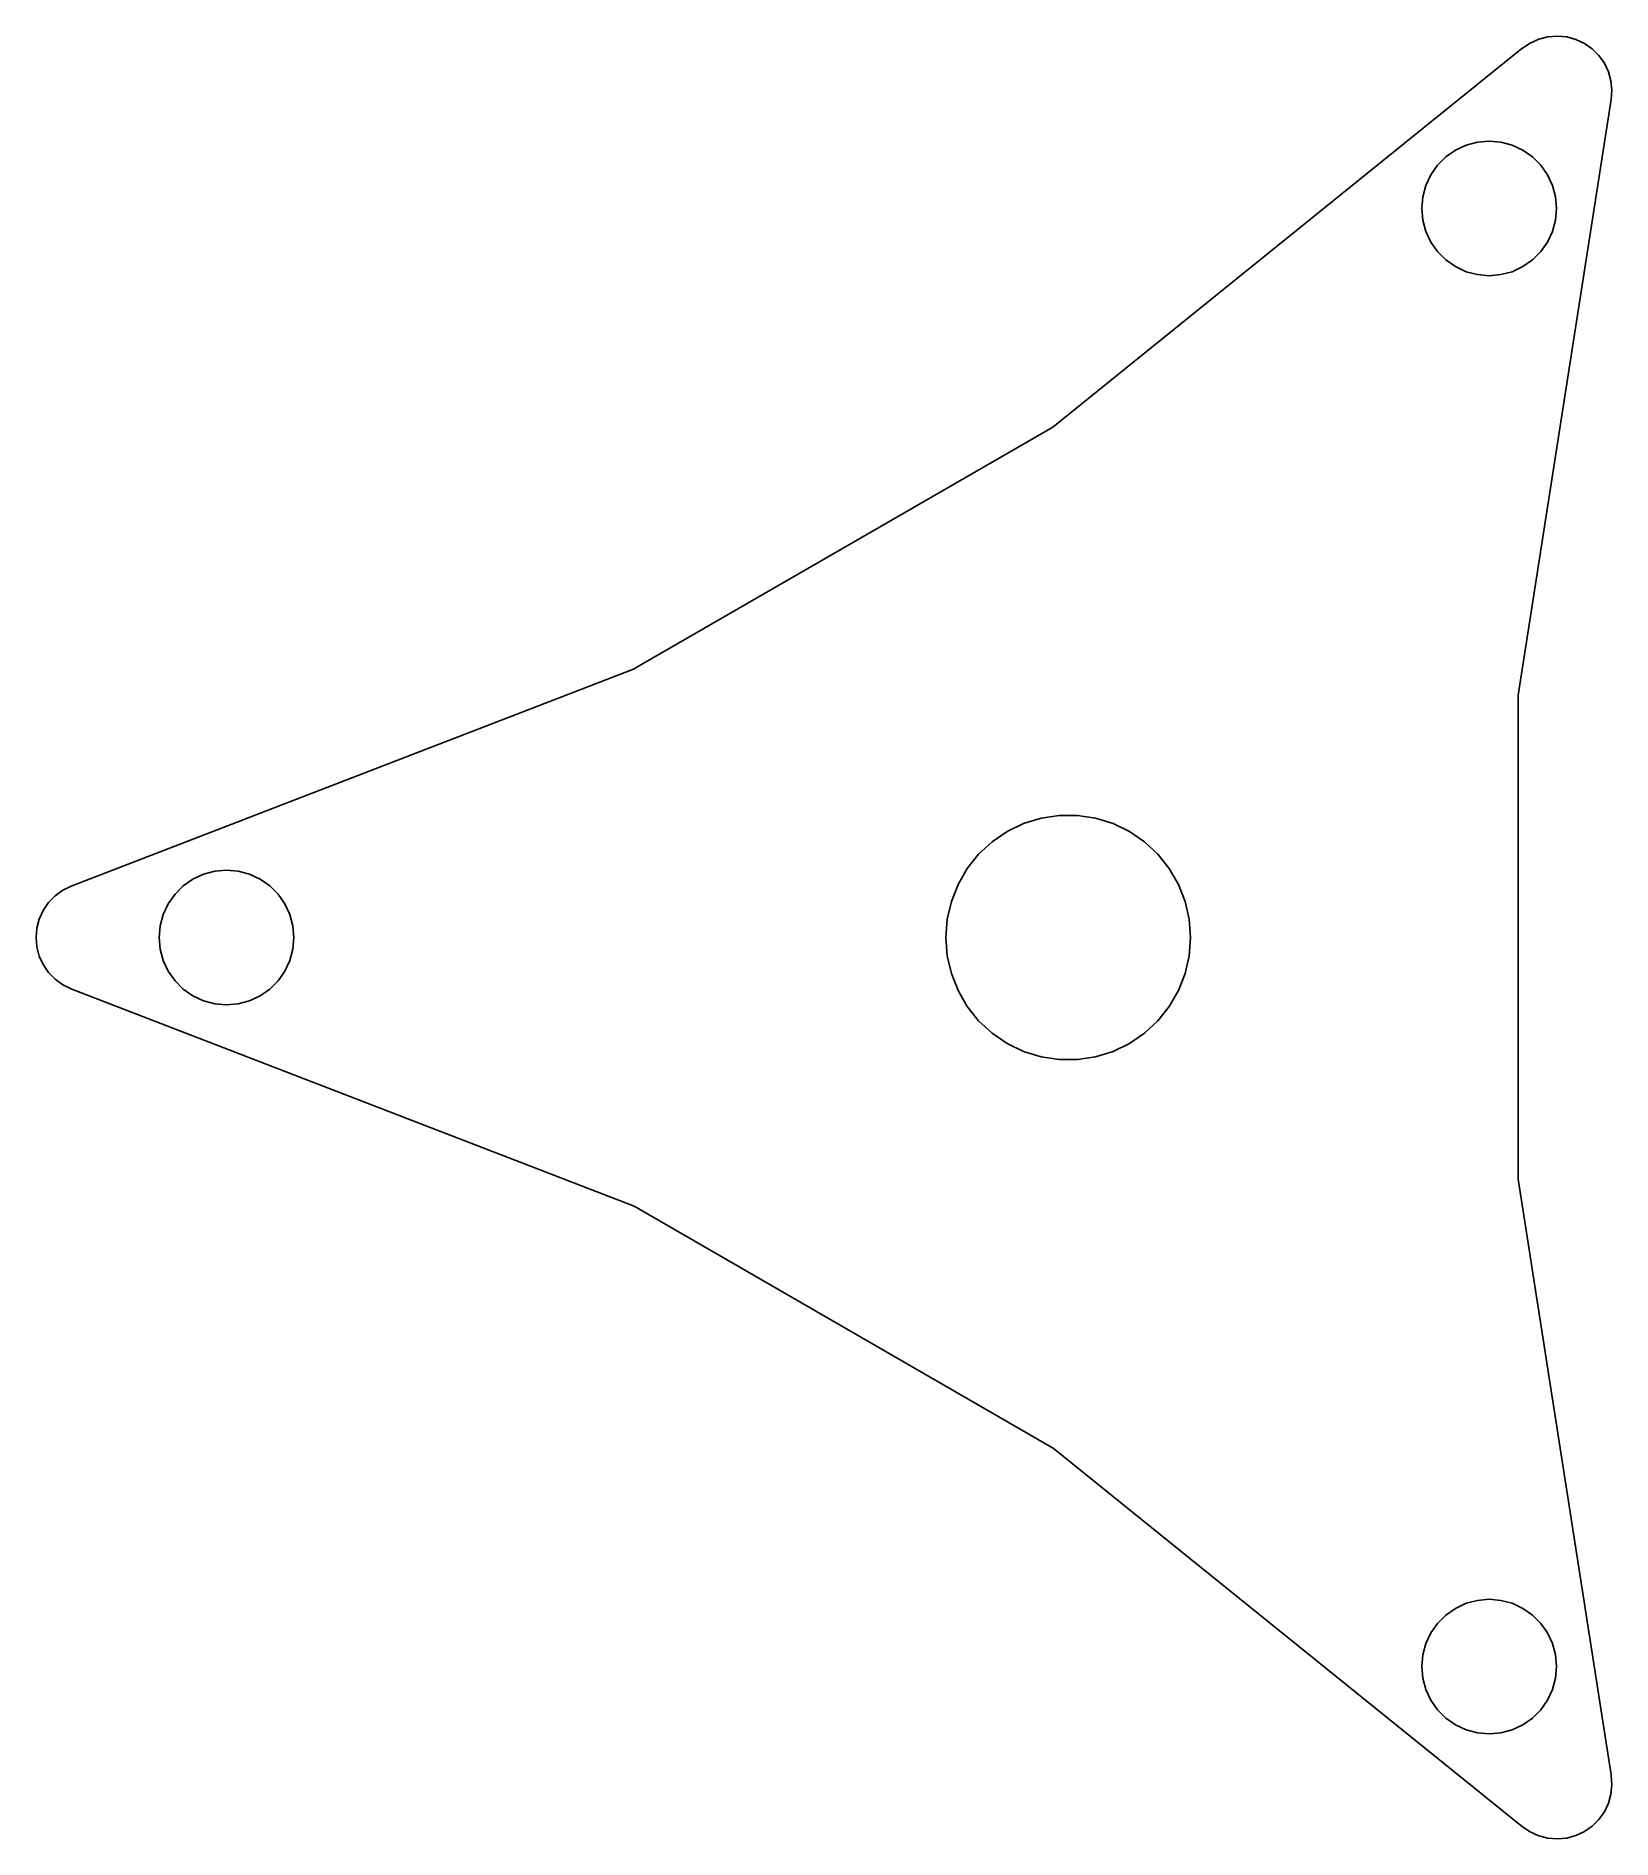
# Model space of a CAD drawing. Extents: x -256 to -127, y 131 to 279.
import ezdxf

# ---------------------------------------------------------------- set-up
doc = ezdxf.new("R2010")
doc.units = 0
doc.header["$MEASUREMENT"] = 0
doc.layers.add('Sketch6', color=7, linetype='Continuous')

msp = doc.modelspace()

# ---------------------------------------------------------------- linework, layer by layer
at = {"layer": 'Sketch6'}
for p, q in [((-132.73, 278.43, 26.99), (-131.98, 278.62, 26.99)), ((-131.98, 278.62, 26.99), (-131.21, 278.68, 26.99)), ((-131.21, 278.68, 26.99), (-130.44, 278.61, 26.99)), ((-130.44, 278.61, 26.99), (-129.7, 278.4, 26.99)), ((-172.46, 246.72, 26.99), (-134.11, 277.65, 26.99)), ((-134.11, 277.65, 26.99), (-134.07, 277.68, 26.99)), ((-134.07, 277.68, 26.99), (-133.43, 278.11, 26.99)), ((-133.43, 278.11, 26.99), (-132.73, 278.43, 26.99)), ((-129.7, 278.4, 26.99), (-129, 278.08, 26.99)), ((-129, 278.08, 26.99), (-128.36, 277.63, 26.99)), ((-128.36, 277.63, 26.99), (-127.82, 277.09, 26.99)), ((-127.82, 277.09, 26.99), (-127.37, 276.46, 26.99)), ((-127.37, 276.46, 26.99), (-127.04, 275.76, 26.99)), ((-127.04, 275.76, 26.99), (-126.83, 275.02, 26.99)), ((-126.83, 275.02, 26.99), (-126.75, 274.25, 26.99)), ((-126.75, 274.25, 26.99), (-126.8, 273.48, 26.99)), ((-126.8, 273.48, 26.99), (-134.42, 224.81, 26.99)), ((-138.66, 269.76, 26.99), (-139.53, 269.36, 26.99)), ((-137.74, 270.01, 26.99), (-138.66, 269.76, 26.99)), ((-136.78, 270.09, 26.99), (-137.74, 270.01, 26.99)), ((-135.83, 270.01, 26.99), (-136.78, 270.09, 26.99)), ((-134.9, 269.76, 26.99), (-135.83, 270.01, 26.99)), ((-134.03, 269.36, 26.99), (-134.9, 269.76, 26.99)), ((-140.32, 268.81, 26.99), (-141, 268.13, 26.99)), ((-139.53, 269.36, 26.99), (-140.32, 268.81, 26.99)), ((-133.25, 268.81, 26.99), (-134.03, 269.36, 26.99)), ((-132.57, 268.13, 26.99), (-133.25, 268.81, 26.99)), ((-141.55, 267.34, 26.99), (-141.95, 266.47, 26.99)), ((-141, 268.13, 26.99), (-141.55, 267.34, 26.99)), ((-132.02, 267.34, 26.99), (-132.57, 268.13, 26.99)), ((-131.61, 266.47, 26.99), (-132.02, 267.34, 26.99)), ((-142.2, 265.55, 26.99), (-142.28, 264.59, 26.99)), ((-141.95, 266.47, 26.99), (-142.2, 265.55, 26.99)), ((-131.37, 265.55, 26.99), (-131.61, 266.47, 26.99)), ((-131.28, 264.59, 26.99), (-131.37, 265.55, 26.99)), ((-142.28, 264.59, 26.99), (-142.2, 263.64, 26.99)), ((-131.37, 263.64, 26.99), (-131.28, 264.59, 26.99)), ((-142.2, 263.64, 26.99), (-141.95, 262.71, 26.99)), ((-141.95, 262.71, 26.99), (-141.55, 261.84, 26.99)), ((-132.02, 261.84, 26.99), (-131.61, 262.71, 26.99)), ((-131.61, 262.71, 26.99), (-131.37, 263.64, 26.99)), ((-141.55, 261.84, 26.99), (-141, 261.06, 26.99)), ((-141, 261.06, 26.99), (-140.32, 260.38, 26.99)), ((-133.25, 260.38, 26.99), (-132.57, 261.06, 26.99)), ((-132.57, 261.06, 26.99), (-132.02, 261.84, 26.99)), ((-140.32, 260.38, 26.99), (-139.53, 259.83, 26.99)), ((-139.53, 259.83, 26.99), (-138.66, 259.42, 26.99)), ((-138.66, 259.42, 26.99), (-137.74, 259.18, 26.99)), ((-135.83, 259.18, 26.99), (-134.9, 259.42, 26.99)), ((-134.9, 259.42, 26.99), (-134.03, 259.83, 26.99)), ((-134.03, 259.83, 26.99), (-133.25, 260.38, 26.99)), ((-137.74, 259.18, 26.99), (-136.78, 259.09, 26.99)), ((-136.78, 259.09, 26.99), (-135.83, 259.18, 26.99)), ((-206.65, 226.98, 26.99), (-172.46, 246.72, 26.99)), ((-252.69, 209.2, 26.99), (-206.73, 226.94, 26.99)), ((-206.73, 226.94, 26.99), (-206.68, 226.96, 26.99)), ((-206.68, 226.96, 26.99), (-206.65, 226.98, 26.99)), ((-134.42, 224.81, 26.99), (-134.42, 224.76, 26.99)), ((-134.42, 224.76, 26.99), (-134.42, 224.72, 26.99)), ((-134.42, 224.72, 26.99), (-134.42, 185.24, 26.99)), ((-174.84, 214.31, 26.99), (-176.19, 213.66, 26.99)), ((-173.41, 214.75, 26.99), (-174.84, 214.31, 26.99)), ((-171.94, 214.97, 26.99), (-173.41, 214.75, 26.99)), ((-170.44, 214.97, 26.99), (-171.94, 214.97, 26.99)), ((-168.96, 214.75, 26.99), (-170.44, 214.97, 26.99)), ((-167.53, 214.31, 26.99), (-168.96, 214.75, 26.99)), ((-166.19, 213.66, 26.99), (-167.53, 214.31, 26.99)), ((-177.42, 212.82, 26.99), (-178.52, 211.8, 26.99)), ((-176.19, 213.66, 26.99), (-177.42, 212.82, 26.99)), ((-164.95, 212.82, 26.99), (-166.19, 213.66, 26.99)), ((-163.86, 211.8, 26.99), (-164.95, 212.82, 26.99)), ((-178.52, 211.8, 26.99), (-179.45, 210.63, 26.99)), ((-162.93, 210.63, 26.99), (-163.86, 211.8, 26.99)), ((-242.75, 209.76, 26.99), (-243.54, 209.21, 26.99)), ((-241.88, 210.17, 26.99), (-242.75, 209.76, 26.99)), ((-240.96, 210.42, 26.99), (-241.88, 210.17, 26.99)), ((-240, 210.5, 26.99), (-240.96, 210.42, 26.99)), ((-239.04, 210.42, 26.99), (-240, 210.5, 26.99)), ((-238.12, 210.17, 26.99), (-239.04, 210.42, 26.99)), ((-237.25, 209.76, 26.99), (-238.12, 210.17, 26.99)), ((-236.46, 209.21, 26.99), (-237.25, 209.76, 26.99)), ((-180.2, 209.34, 26.99), (-180.74, 207.95, 26.99)), ((-179.45, 210.63, 26.99), (-180.2, 209.34, 26.99)), ((-162.18, 209.34, 26.99), (-162.93, 210.63, 26.99)), ((-161.63, 207.95, 26.99), (-162.18, 209.34, 26.99)), ((-254.98, 207.22, 26.99), (-254.55, 207.85, 26.99)), ((-254.55, 207.85, 26.99), (-254.01, 208.41, 26.99)), ((-254.01, 208.41, 26.99), (-253.38, 208.86, 26.99)), ((-253.38, 208.86, 26.99), (-252.69, 209.2, 26.99)), ((-244.21, 208.54, 26.99), (-244.76, 207.75, 26.99)), ((-243.54, 209.21, 26.99), (-244.21, 208.54, 26.99)), ((-235.79, 208.54, 26.99), (-236.46, 209.21, 26.99)), ((-235.24, 207.75, 26.99), (-235.79, 208.54, 26.99)), ((-180.74, 207.95, 26.99), (-181.08, 206.49, 26.99)), ((-161.3, 206.49, 26.99), (-161.63, 207.95, 26.99)), ((-255.5, 205.77, 26.99), (-255.31, 206.51, 26.99)), ((-255.31, 206.51, 26.99), (-254.98, 207.22, 26.99)), ((-245.17, 206.88, 26.99), (-245.42, 205.96, 26.99)), ((-244.76, 207.75, 26.99), (-245.17, 206.88, 26.99)), ((-234.83, 206.88, 26.99), (-235.24, 207.75, 26.99)), ((-234.58, 205.96, 26.99), (-234.83, 206.88, 26.99)), ((-181.08, 206.49, 26.99), (-181.19, 205, 26.99)), ((-161.19, 205, 26.99), (-161.3, 206.49, 26.99)), ((-255.57, 205, 26.99), (-255.5, 205.77, 26.99)), ((-255.5, 204.23, 26.99), (-255.57, 205, 26.99)), ((-245.42, 205.96, 26.99), (-245.5, 205, 26.99)), ((-245.5, 205, 26.99), (-245.42, 204.04, 26.99)), ((-234.5, 205, 26.99), (-234.58, 205.96, 26.99)), ((-234.58, 204.04, 26.99), (-234.5, 205, 26.99)), ((-181.19, 205, 26.99), (-181.08, 203.51, 26.99)), ((-161.3, 203.51, 26.99), (-161.19, 205, 26.99)), ((-255.31, 203.48, 26.99), (-255.5, 204.23, 26.99)), ((-254.98, 202.78, 26.99), (-255.31, 203.48, 26.99)), ((-245.42, 204.04, 26.99), (-245.17, 203.12, 26.99)), ((-234.83, 203.12, 26.99), (-234.58, 204.04, 26.99)), ((-181.08, 203.51, 26.99), (-180.74, 202.05, 26.99)), ((-161.63, 202.05, 26.99), (-161.3, 203.51, 26.99)), ((-254.55, 202.15, 26.99), (-254.98, 202.78, 26.99)), ((-254.01, 201.59, 26.99), (-254.55, 202.15, 26.99)), ((-245.17, 203.12, 26.99), (-244.76, 202.25, 26.99)), ((-244.76, 202.25, 26.99), (-244.21, 201.46, 26.99)), ((-235.79, 201.46, 26.99), (-235.24, 202.25, 26.99)), ((-235.24, 202.25, 26.99), (-234.83, 203.12, 26.99)), ((-180.74, 202.05, 26.99), (-180.2, 200.66, 26.99)), ((-162.18, 200.66, 26.99), (-161.63, 202.05, 26.99)), ((-253.38, 201.14, 26.99), (-254.01, 201.59, 26.99)), ((-252.69, 200.8, 26.99), (-253.38, 201.14, 26.99)), ((-252.64, 200.78, 26.99), (-252.69, 200.8, 26.99)), ((-206.68, 183.04, 26.99), (-252.64, 200.78, 26.99)), ((-244.21, 201.46, 26.99), (-243.54, 200.79, 26.99)), ((-243.54, 200.79, 26.99), (-242.75, 200.24, 26.99)), ((-237.25, 200.24, 26.99), (-236.46, 200.79, 26.99)), ((-236.46, 200.79, 26.99), (-235.79, 201.46, 26.99)), ((-180.2, 200.66, 26.99), (-179.45, 199.37, 26.99)), ((-162.93, 199.37, 26.99), (-162.18, 200.66, 26.99)), ((-242.75, 200.24, 26.99), (-241.88, 199.83, 26.99)), ((-241.88, 199.83, 26.99), (-240.96, 199.58, 26.99)), ((-240.96, 199.58, 26.99), (-240, 199.5, 26.99)), ((-240, 199.5, 26.99), (-239.04, 199.58, 26.99)), ((-239.04, 199.58, 26.99), (-238.12, 199.83, 26.99)), ((-238.12, 199.83, 26.99), (-237.25, 200.24, 26.99)), ((-179.45, 199.37, 26.99), (-178.52, 198.2, 26.99)), ((-163.86, 198.2, 26.99), (-162.93, 199.37, 26.99)), ((-178.52, 198.2, 26.99), (-177.42, 197.18, 26.99)), ((-164.95, 197.18, 26.99), (-163.86, 198.2, 26.99)), ((-177.42, 197.18, 26.99), (-176.19, 196.34, 26.99)), ((-176.19, 196.34, 26.99), (-174.84, 195.69, 26.99)), ((-167.53, 195.69, 26.99), (-166.19, 196.34, 26.99)), ((-166.19, 196.34, 26.99), (-164.95, 197.18, 26.99)), ((-174.84, 195.69, 26.99), (-173.41, 195.25, 26.99)), ((-173.41, 195.25, 26.99), (-171.94, 195.03, 26.99)), ((-171.94, 195.03, 26.99), (-170.44, 195.03, 26.99)), ((-170.44, 195.03, 26.99), (-168.96, 195.25, 26.99)), ((-168.96, 195.25, 26.99), (-167.53, 195.69, 26.99)), ((-134.42, 185.24, 26.99), (-126.81, 136.57, 26.99)), ((-172.49, 163.3, 26.99), (-206.68, 183.04, 26.99)), ((-172.46, 163.28, 26.99), (-172.49, 163.3, 26.99)), ((-172.42, 163.25, 26.99), (-172.46, 163.28, 26.99)), ((-134.07, 132.32, 26.99), (-172.42, 163.25, 26.99)), ((-138.66, 150.58, 26.99), (-139.53, 150.17, 26.99)), ((-137.74, 150.82, 26.99), (-138.66, 150.58, 26.99)), ((-136.78, 150.91, 26.99), (-137.74, 150.82, 26.99)), ((-135.83, 150.82, 26.99), (-136.78, 150.91, 26.99)), ((-134.9, 150.58, 26.99), (-135.83, 150.82, 26.99)), ((-134.03, 150.17, 26.99), (-134.9, 150.58, 26.99)), ((-141, 148.94, 26.99), (-141.55, 148.16, 26.99)), ((-140.32, 149.62, 26.99), (-141, 148.94, 26.99)), ((-139.53, 150.17, 26.99), (-140.32, 149.62, 26.99)), ((-133.25, 149.62, 26.99), (-134.03, 150.17, 26.99)), ((-132.57, 148.94, 26.99), (-133.25, 149.62, 26.99)), ((-132.02, 148.16, 26.99), (-132.57, 148.94, 26.99)), ((-141.55, 148.16, 26.99), (-141.95, 147.29, 26.99)), ((-131.61, 147.29, 26.99), (-132.02, 148.16, 26.99)), ((-142.2, 146.36, 26.99), (-142.28, 145.41, 26.99)), ((-141.95, 147.29, 26.99), (-142.2, 146.36, 26.99)), ((-131.37, 146.36, 26.99), (-131.61, 147.29, 26.99)), ((-131.28, 145.41, 26.99), (-131.37, 146.36, 26.99)), ((-142.28, 145.41, 26.99), (-142.2, 144.45, 26.99)), ((-142.2, 144.45, 26.99), (-141.95, 143.53, 26.99)), ((-131.61, 143.53, 26.99), (-131.37, 144.45, 26.99)), ((-131.37, 144.45, 26.99), (-131.28, 145.41, 26.99)), ((-141.95, 143.53, 26.99), (-141.55, 142.66, 26.99)), ((-132.02, 142.66, 26.99), (-131.61, 143.53, 26.99)), ((-141.55, 142.66, 26.99), (-141, 141.87, 26.99)), ((-141, 141.87, 26.99), (-140.32, 141.19, 26.99)), ((-133.25, 141.19, 26.99), (-132.57, 141.87, 26.99)), ((-132.57, 141.87, 26.99), (-132.02, 142.66, 26.99)), ((-140.32, 141.19, 26.99), (-139.53, 140.64, 26.99)), ((-139.53, 140.64, 26.99), (-138.66, 140.24, 26.99)), ((-138.66, 140.24, 26.99), (-137.74, 139.99, 26.99)), ((-137.74, 139.99, 26.99), (-136.78, 139.91, 26.99)), ((-136.78, 139.91, 26.99), (-135.83, 139.99, 26.99)), ((-135.83, 139.99, 26.99), (-134.9, 140.24, 26.99)), ((-134.9, 140.24, 26.99), (-134.03, 140.64, 26.99)), ((-134.03, 140.64, 26.99), (-133.25, 141.19, 26.99)), ((-126.75, 135.75, 26.99), (-126.83, 134.98, 26.99)), ((-126.81, 136.57, 26.99), (-126.8, 136.52, 26.99)), ((-126.8, 136.52, 26.99), (-126.75, 135.75, 26.99)), ((-127.04, 134.24, 26.99), (-127.37, 133.54, 26.99)), ((-126.83, 134.98, 26.99), (-127.04, 134.24, 26.99)), ((-127.82, 132.91, 26.99), (-128.36, 132.37, 26.99)), ((-127.37, 133.54, 26.99), (-127.82, 132.91, 26.99)), ((-133.43, 131.89, 26.99), (-134.07, 132.32, 26.99)), ((-132.73, 131.57, 26.99), (-133.43, 131.89, 26.99)), ((-131.98, 131.38, 26.99), (-132.73, 131.57, 26.99)), ((-131.21, 131.32, 26.99), (-131.98, 131.38, 26.99)), ((-130.44, 131.39, 26.99), (-131.21, 131.32, 26.99)), ((-129.7, 131.6, 26.99), (-130.44, 131.39, 26.99)), ((-129, 131.92, 26.99), (-129.7, 131.6, 26.99)), ((-128.36, 132.37, 26.99), (-129, 131.92, 26.99))]:
    msp.add_line(p, q, dxfattribs=at)

doc.saveas('drawing.dxf')
